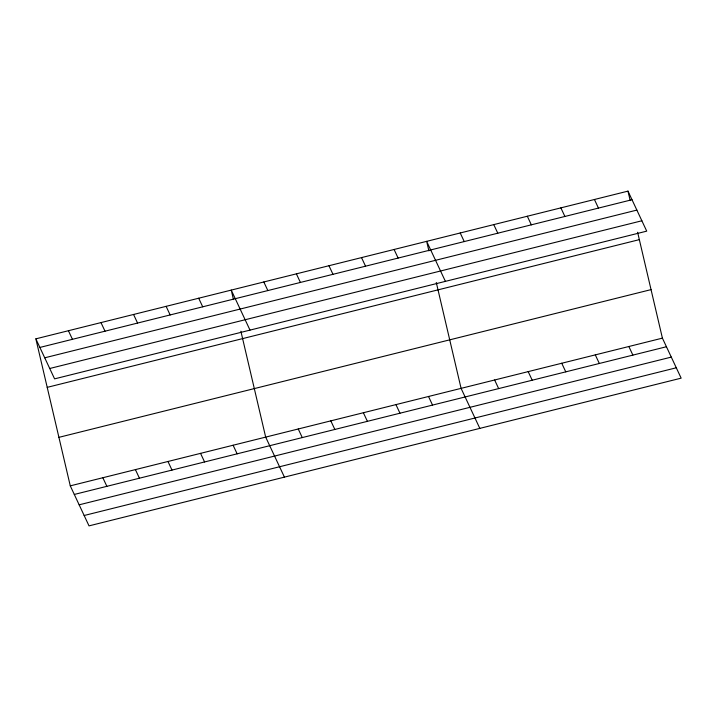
<?xml version="1.0" encoding="UTF-8"?>
<svg xmlns="http://www.w3.org/2000/svg" width="717" height="717" viewBox="0 0 717 717"><rect width="100%" height="100%" fill="white"/><g stroke="black" fill="none" stroke-linecap="round" stroke-linejoin="round"><path stroke-width="1.08" d="M35.85 338.845L627.984 191.125L646.725 231.143L54.591 378.863L35.85 338.845L70.275 485.857L89.016 525.875L681.15 378.155L662.409 338.137L637.61 232.254M39.874 347.44L632.009 199.72M44.732 357.81L636.866 210.09M49.742 368.493L641.867 220.773M47.205 387.359L639.34 239.639M58.911 437.343L651.045 289.623M70.275 485.857L662.409 338.137M74.299 494.452L666.434 346.741M79.157 504.822L671.291 357.102M84.158 515.505L676.292 367.785M594.429 199.496L598.453 208.091M628.854 346.508L632.878 355.103M560.873 207.867L564.897 216.462M595.298 354.879L599.322 363.474M527.318 216.238L531.342 224.833M561.743 363.25L565.767 371.845M493.762 224.609L497.795 233.204M528.187 371.621L532.211 380.216M460.215 232.98L464.24 241.575M494.631 379.992L498.665 388.587M445.4 281.36L426.66 241.351L428.883 250.842M479.825 428.381L461.085 388.363L436.286 282.48M394.09 249.471L398.114 258.066M428.515 396.492L432.539 405.087M361.52 257.6L365.545 266.195M395.945 404.612L399.969 413.207M328.96 265.72L332.984 274.315M363.376 412.741L367.409 421.336M296.39 273.849L300.414 282.444M330.815 420.861L334.839 429.456M263.82 281.969L267.844 290.564M298.245 428.99L302.269 437.585M250 330.107L231.25 290.098L233.473 299.589M284.425 477.128L265.675 437.11L240.885 331.227M198.69 298.218L202.714 306.813M233.106 445.239L237.139 453.834M166.12 306.347L170.144 314.942M200.545 453.359L204.569 461.954M133.55 314.467L137.574 323.062M167.975 461.488L171.999 470.083M100.98 322.596L105.014 331.191M135.405 469.608L139.439 478.203M68.42 330.716L72.444 339.311M102.845 477.737L106.869 486.332M627.984 191.125L630.207 200.617"/></g></svg>
